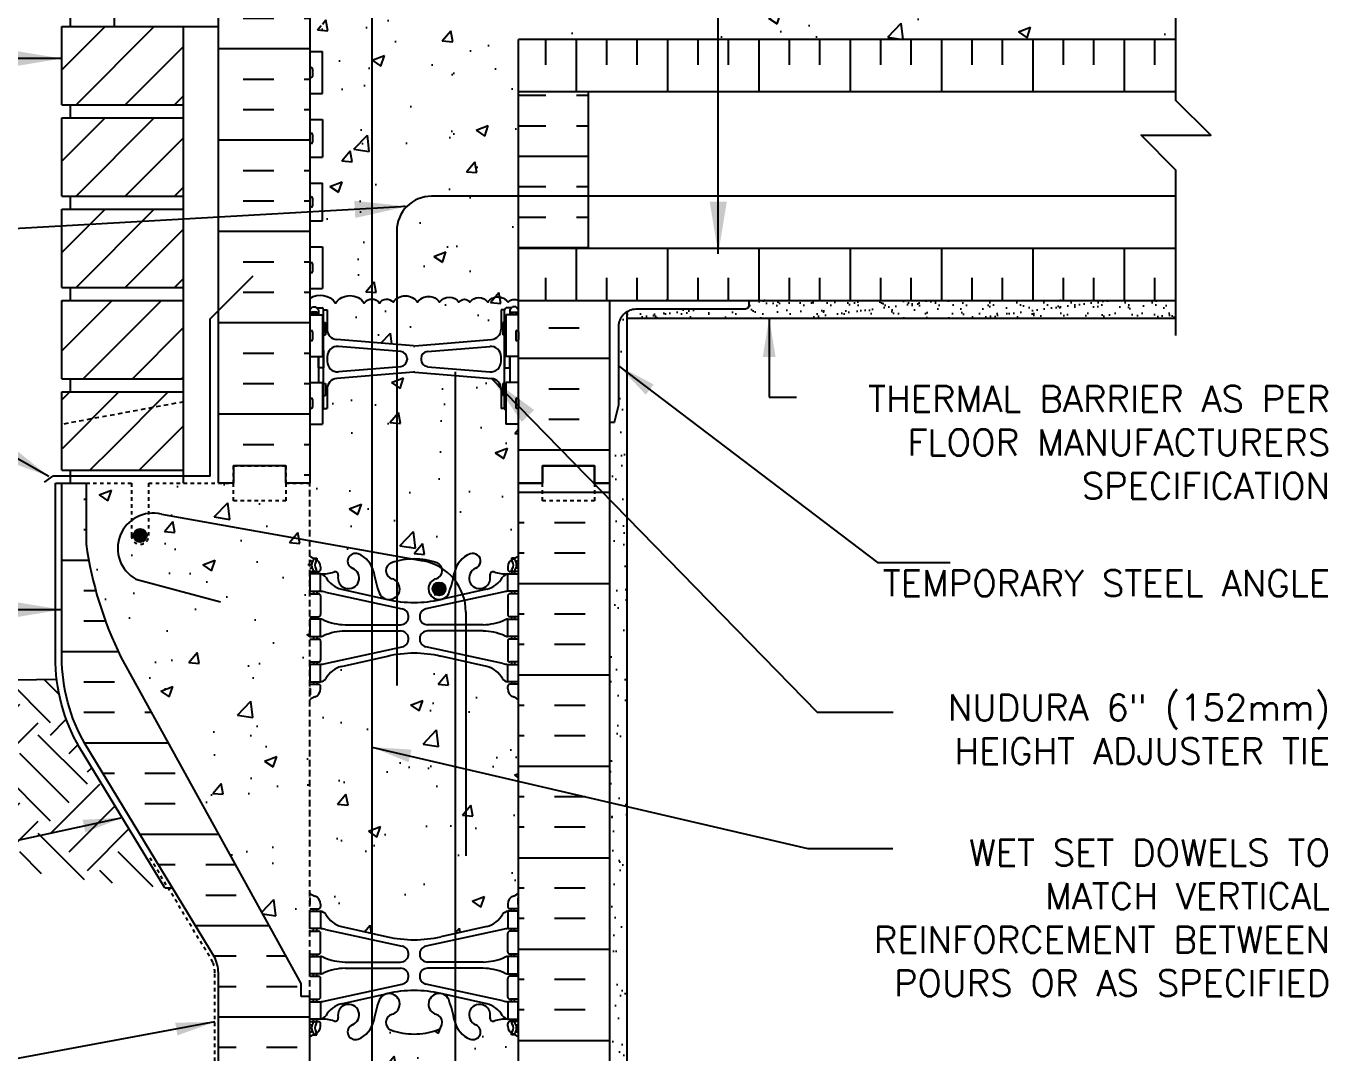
# Model space of a CAD drawing. Header units: inches. Extents: x 165.4 to 221.6, y 90.1 to 157.2.
# Drawn here: x 184.14 to 221.59, y 112.87 to 142.38 of the extents above; entities that cross this region are included whole.
import ezdxf

# ---------------------------------------------------------------- set-up
doc = ezdxf.new("R2010")
doc.units = ezdxf.units.IN
doc.header["$LTSCALE"] = 0.5
doc.header["$MEASUREMENT"] = 0
doc.linetypes.add('DASHED2', pattern=[0.375, 0.25, -0.125])
doc.linetypes.add('HIDDEN2', pattern=[0.1875, 0.125, -0.0625])
for name, color, linetype in [('HATCH', 12, 'Continuous'), ('Hidden2', 12, 'HIDDEN2'), ('line25', 2, 'Continuous'), ('LINE3', 3, 'Continuous'), ('LINE50', 5, 'Continuous'), ('LINE9', 9, 'Continuous'), ('TEXT', 4, 'Continuous'), ('Web_Edge', 9, 'Continuous')]:
    doc.layers.add(name, color=color, linetype=linetype)
doc.styles.add('DIM', font='romans.shx', dxfattribs={"width": 0.7})
doc.styles.add('ROMANS', font='romans.shx', dxfattribs={"height": 0.75})
doc.dimstyles.new('ext_12', dxfattribs={"dimscale": 12, "dimtxt": 0.09375, "dimasz": 0.09375, "dimexe": 0.09375, "dimexo": 0.0625, "dimgap": 0.0625, "dimtad": 1, "dimdec": 1, "dimzin": 2, "dimdsep": 46, "dimlunit": 4, "dimtxsty": 'DIM', "dimcen": 0.09, "dimdle": 0.09375, "dimclrt": 4, "dimadec": 0, "dimazin": 0, "dimtfac": 1, "dimtdec": 1, "dimtmove": 2, "dimatfit": 3, "dimfxl": 1, "dimfrac": 2, "dimtolj": 1, "dimtzin": 0, "dimarcsym": 0})
doc.dimstyles.new('ext_8', dxfattribs={"dimscale": 8, "dimtxt": 0.09375, "dimasz": 0.09375, "dimexe": 0.09375, "dimexo": 0.0625, "dimgap": 0.0625, "dimtad": 1, "dimdec": 1, "dimzin": 3, "dimdsep": 46, "dimlunit": 4, "dimtxsty": 'DIM', "dimcen": 0.09, "dimdle": 0.09375, "dimclrt": 4, "dimadec": 0, "dimazin": 0, "dimtfac": 1, "dimtdec": 1, "dimtmove": 2, "dimatfit": 3, "dimfxl": 1, "dimfrac": 2, "dimtolj": 1, "dimtzin": 0, "dimarcsym": 0})

msp = doc.modelspace()

# ---------------------------------------------------------------- hatches: boundary and pattern name
at = {"layer": 'HATCH'}
h = msp.add_hatch(dxfattribs=at)
h.set_pattern_fill('AR-CONC', color=256, scale=0.5)
h.set_pattern_definition([(50, (0, 0), (3.5863, -0.31376), [0.375, -4.125]), (355, (0, 0), (-0.693757, 3.76096), [0.3, -3.3]), (100.4514, (0.299, -0.026), (2.892544, 3.4472), [0.3187, -3.50571]), (46.1842, (0, 1), (5.33621, -0.8276), [0.5625, -6.1875]), (96.6356, (0.4447, 0.931), (4.67331, 4.87059), [0.47805, -5.25857]), (351.1842, (0, 1), (4.67331, 4.87059), [0.45, -4.95]), (21, (0.5, 0.75), (2.984535, -2.013094), [0.375, -4.125]), (326, (0.5, 0.75), (1.216577, 3.62575), [0.3, -3.3]), (71.4514, (0.7487, 0.5822), (4.20111, 1.612656), [0.3187, -3.50571]), (37.5, (0, 0), (0.060799, 1.664469), [0, -3.26, 0, -3.35, 0, -3.3125]), (7.5, (0, 0), (1.315348, 1.972059), [0, -1.91, 0, -3.185, 0, -1.2625]), (327.5, (-1.115, 0), (2.669112, -0.1127744), [0, -1.25, 0, -3.9, 0, -5.175]), (317.5, (-1.615, 0), (2.91593, 0.500525), [0, -1.625, 0, -2.59, 0, -3.675])])
h.paths.add_polyline_path([(198.297, 156.242), (194.297, 156.242), (193.297, 157.242), (193.297, 155.242), (192.297, 156.242), (192.297, 153.46, 0.082415), (192.44, 153.381, -0.317837), (192.607, 153.146), (192.607, 153.078, -0.414214), (192.545, 153.016), (192.497, 153.016), (192.497, 152.946), (192.602, 152.946, -0.188973), (192.758, 152.851, 0.196323), (193.207, 152.505), (194.529, 152.214, 0.057795), (195.297, 152.125, 0.057795), (196.065, 152.214), (197.387, 152.505, 0.196323), (197.836, 152.851, -0.188973), (197.992, 152.946), (198.097, 152.946), (198.097, 153.016), (198.05, 153.016, -0.414214), (197.987, 153.078), (197.987, 153.146, -0.317837), (198.154, 153.381, 0.082415), (198.297, 153.46)])
h.paths.add_polyline_path([(198.297, 149.331, 0.064398), (198.187, 149.397), (198.097, 149.397), (198.097, 149.439, -0.249069), (197.987, 149.646), (197.987, 149.713, -0.414214), (198.05, 149.776), (198.097, 149.776), (198.097, 149.846), (197.992, 149.846, 0.10046), (197.598, 149.788, -0.601435), (197.479, 149.893, 2.182095), (197.069, 149.68, -1), (196.905, 149.272, -0.24438), (196.457, 149.793, 0.053157), (196.291, 150.407, 0.223253), (196.091, 150.572), (196.071, 150.576, 0.955472), (195.933, 149.982, -0.735593), (195.946, 149.524, -0.082755), (195.297, 149.416, -0.082755), (194.649, 149.524, -0.735593), (194.661, 149.982, 0.955472), (194.523, 150.576), (194.503, 150.572, 0.223253), (194.303, 150.407, 0.053157), (194.137, 149.793, -0.24438), (193.689, 149.272, -1), (193.525, 149.68, 2.182095), (193.115, 149.893, -0.601435), (192.996, 149.788, 0.10046), (192.602, 149.846), (192.497, 149.846), (192.497, 149.776), (192.545, 149.776, -0.414214), (192.607, 149.713), (192.607, 149.646, -0.249069), (192.497, 149.439), (192.497, 149.397), (192.407, 149.397, 0.064398), (192.297, 149.331), (192.297, 147.242), (192.297, 147.004), (192.377, 147.084), (192.467, 147.084), (192.497, 147.054), (192.647, 147.054, -0.414214), (192.697, 147.004), (192.797, 147.004), (192.797, 146.444, 0.390098), (193.072, 146.145), (195.281, 145.961, 0.04154), (195.314, 145.961), (197.522, 146.145, 0.390098), (197.797, 146.444), (197.797, 147.004), (197.897, 147.004, -0.414214), (197.947, 147.054), (198.097, 147.054), (198.127, 147.084), (198.217, 147.084), (198.297, 147.004), (198.297, 147.242)])
h.paths.add_polyline_path([(197.522, 145.024), (195.314, 145.208, 0.04154), (195.281, 145.208), (193.072, 145.024, 0.390098), (192.797, 144.725), (192.797, 144.164), (192.697, 144.164, -0.111388), (192.692, 144.143, -0.199798), (193.039, 143.923, -0.520567), (193.865, 143.923, -0.520567), (194.302, 143.923, -0.520567), (194.691, 143.947, -0.520567), (195.396, 143.947, -0.520567), (196.028, 143.947, -0.520567), (196.587, 143.947, -0.520567), (196.903, 143.947, -0.520567), (197.413, 143.947, -0.520567), (197.996, 143.947, -0.358767), (198.297, 143.992), (198.297, 144.164), (198.217, 144.084), (198.127, 144.084), (198.097, 144.114), (197.947, 144.114, -0.414214), (197.897, 144.164), (197.797, 144.164), (197.797, 144.725, 0.390098)])
h.paths.add_polyline_path([(217.193, 143.992), (198.297, 143.992, 0.358767), (197.996, 143.947, 0.520567), (197.413, 143.947, 0.520567), (196.903, 143.947, 0.520567), (196.587, 143.947, 0.520567), (196.028, 143.947, 0.520567), (195.396, 143.947, 0.520567), (194.691, 143.947, 0.520567), (194.302, 143.923, 0.520567), (193.865, 143.923, 0.520567), (193.039, 143.923, 0.199798), (192.692, 144.143, -0.289469), (192.647, 144.114), (192.497, 144.114), (192.467, 144.084), (192.377, 144.084), (192.297, 144.164), (192.297, 143.597), (192.662, 143.597), (192.662, 142.397), (192.297, 142.397), (192.297, 141.647), (192.662, 141.647), (192.662, 140.447), (192.297, 140.447), (192.297, 139.697), (192.662, 139.697), (192.662, 138.617), (192.297, 138.617), (192.297, 137.867), (192.662, 137.867), (192.662, 136.787), (192.297, 136.787), (192.297, 136.037), (192.662, 136.037), (192.662, 134.837), (192.297, 134.837), (192.297, 134.556, -0.412831), (193.039, 134.423, -0.520567), (193.865, 134.423, -0.520567), (194.302, 134.423, -0.520567), (194.691, 134.447, -0.520567), (195.396, 134.447, -0.520567), (196.028, 134.447, -0.520567), (196.587, 134.447, -0.520567), (196.903, 134.447, -0.520567), (197.413, 134.447, -0.520567), (197.996, 134.447, -0.358767), (198.297, 134.492), (198.297, 135.992), (198.297, 140.492), (198.297, 141.992), (217.193, 141.992)])
h.paths.add_polyline_path([(197.797, 133.67), (197.797, 134.231), (197.897, 134.231, -0.414214), (197.947, 134.281), (198.097, 134.281), (198.127, 134.311), (198.217, 134.311), (198.297, 134.231), (198.297, 134.492, 0.358767), (197.996, 134.447, 0.520567), (197.413, 134.447, 0.520567), (196.903, 134.447, 0.520567), (196.587, 134.447, 0.520567), (196.028, 134.447, 0.520567), (195.396, 134.447, 0.520567), (194.691, 134.447, 0.520567), (194.302, 134.423, 0.520567), (193.865, 134.423, 0.520567), (193.039, 134.423, 0.412831), (192.297, 134.556), (192.297, 134.231), (192.377, 134.311), (192.467, 134.311), (192.497, 134.281), (192.647, 134.281, -0.414214), (192.697, 134.231), (192.797, 134.231), (192.797, 133.67, 0.390098), (193.072, 133.371), (195.281, 133.188, 0.04154), (195.314, 133.188), (197.522, 133.371, 0.390098)])
h.paths.add_polyline_path([(198.297, 129.242), (198.297, 130.937), (197.932, 130.937), (197.932, 131.344, -0.327813), (197.897, 131.391), (197.797, 131.391), (197.797, 131.952, 0.390098), (197.522, 132.251), (195.314, 132.435, 0.04154), (195.281, 132.435), (193.072, 132.251, 0.390098), (192.797, 131.952), (192.797, 131.391), (192.697, 131.391, -0.327813), (192.662, 131.344), (192.662, 130.937), (192.297, 130.937), (192.297, 129.242), (192.297, 127.153, 0.064398), (192.407, 127.087), (192.497, 127.087), (192.497, 127.045, -0.249069), (192.607, 126.838), (192.607, 126.77, -0.414214), (192.545, 126.708), (192.497, 126.708), (192.497, 126.638), (192.602, 126.638, 0.10046), (192.996, 126.695, -0.601435), (193.115, 126.59, 2.182095), (193.525, 126.803, -1), (193.689, 127.212, -0.24438), (194.137, 126.691, 0.053157), (194.303, 126.077, 0.223253), (194.503, 125.912), (194.523, 125.908, 0.955472), (194.661, 126.501, -0.735593), (194.649, 126.959, -0.082755), (195.297, 127.067, -0.082755), (195.946, 126.959, -0.735593), (195.933, 126.501, 0.955472), (196.071, 125.908), (196.091, 125.912, 0.223253), (196.291, 126.077, 0.053157), (196.457, 126.691, -0.24438), (196.905, 127.212, -1), (197.069, 126.803, 2.182095), (197.479, 126.59, -0.601435), (197.598, 126.695, 0.10046), (197.992, 126.638), (198.097, 126.638), (198.097, 126.708), (198.05, 126.708, -0.414214), (197.987, 126.77), (197.987, 126.838, -0.249069), (198.097, 127.045), (198.097, 127.087), (198.187, 127.087, 0.064398), (198.297, 127.153)])
h.paths.add_polyline_path([(198.297, 123.023, 0.082415), (198.154, 123.102, -0.317837), (197.987, 123.338), (197.987, 123.405, -0.414214), (198.05, 123.468), (198.097, 123.468), (198.097, 123.538), (197.992, 123.538, -0.188973), (197.836, 123.633, 0.196323), (197.387, 123.979), (196.065, 124.27, 0.057795), (195.297, 124.359, 0.057795), (194.529, 124.27), (193.207, 123.979, 0.196323), (192.758, 123.633, -0.188973), (192.602, 123.538), (192.497, 123.538), (192.497, 123.468), (192.545, 123.468, -0.414214), (192.607, 123.405), (192.607, 123.338, -0.317837), (192.44, 123.102, 0.082415), (192.297, 123.023), (192.297, 117.46, 0.082415), (192.44, 117.381, -0.317837), (192.607, 117.146), (192.607, 117.078, -0.414214), (192.545, 117.016), (192.497, 117.016), (192.497, 116.946), (192.602, 116.946, -0.188973), (192.758, 116.851, 0.196323), (193.207, 116.505), (194.529, 116.214, 0.057795), (195.297, 116.125, 0.057795), (196.065, 116.214), (197.387, 116.505, 0.196323), (197.836, 116.851, -0.188973), (197.992, 116.946), (198.097, 116.946), (198.097, 117.016), (198.05, 117.016, -0.414214), (197.987, 117.078), (197.987, 117.146, -0.317837), (198.154, 117.381, 0.082415), (198.297, 117.46)])
h.paths.add_polyline_path([(195.297, 112.24), (196.296, 111.241), (198.297, 111.241), (198.297, 113.331, 0.064398), (198.187, 113.397), (198.097, 113.397), (198.097, 113.439, -0.249069), (197.987, 113.646), (197.987, 113.713, -0.414214), (198.05, 113.776), (198.097, 113.776), (198.097, 113.846), (197.992, 113.846, 0.10046), (197.598, 113.788, -0.601435), (197.479, 113.893, 2.182095), (197.069, 113.68, -1), (196.905, 113.272, -0.24438), (196.457, 113.793, 0.053157), (196.291, 114.407, 1.553132), (195.933, 113.982, -0.735593), (195.946, 113.524, -0.082755), (195.297, 113.416, -0.082755), (194.649, 113.524, -0.735593), (194.661, 113.982, 1.553132), (194.303, 114.407, 0.053157), (194.137, 113.793, -0.24438), (193.689, 113.272, -1), (193.525, 113.68, 2.182095), (193.115, 113.893, -0.601435), (192.996, 113.788, 0.10046), (192.602, 113.846), (192.497, 113.846), (192.497, 113.776), (192.545, 113.776, -0.414214), (192.607, 113.713), (192.607, 113.646, -0.249069), (192.497, 113.439), (192.497, 113.397), (192.407, 113.397, 0.064398), (192.297, 113.331), (192.297, 111.241), (194.297, 111.24), (195.297, 110.24), (195.297, 111.24)])
h = msp.add_hatch(dxfattribs=at)
h.set_pattern_fill('INSUL', color=256, scale=7, style=0)
h.set_pattern_definition([(0, (-2733.8644, -267.7677), (0, 2.625), []), (0, (-2733.8644, -266.8927), (0, 2.625), [0.875, -0.875]), (0, (-2733.8644, -266.0177), (0, 2.625), [0.875, -0.875])])
h.paths.add_polyline_path([(189.672, 129.242), (190.11, 129.242), (190.11, 129.742), (191.61, 129.742), (191.61, 129.242), (192.297, 129.242), (192.297, 147.242), (191.61, 147.242), (191.61, 147.742), (190.11, 147.742), (190.11, 147.242), (189.672, 147.242)])
h = msp.add_hatch(dxfattribs=at)
h.set_pattern_fill('INSUL', color=256, scale=7, style=0)
h.set_pattern_definition([(0, (3.1644, 1.582), (0, 2.625), []), (0, (3.1644, 2.457), (0, 2.625), [0.875, -0.875]), (0, (3.1644, 3.332), (0, 2.625), [0.875, -0.875])])
h.paths.add_polyline_path([(200.922, 147.242), (200.485, 147.242), (200.485, 147.742), (198.985, 147.742), (198.985, 147.242), (198.297, 147.242), (198.297, 143.992), (200.922, 143.992)])
h.paths.add_polyline_path([(200.922, 134.492), (198.297, 134.492), (198.297, 129.242), (198.985, 129.242), (198.985, 129.742), (200.485, 129.742), (200.485, 129.242), (200.922, 129.242)])
h = msp.add_hatch(dxfattribs=at)
h.set_pattern_fill('INSUL', color=256, scale=7, angle=90, style=0)
h.set_pattern_definition([(90, (0.4602, 4.7657), (-2.625, 2e-16), []), (90, (-0.4148, 4.7657), (-2.625, 2e-16), [0.875, -0.875]), (90, (-1.2898, 4.7657), (-2.625, 2e-16), [0.875, -0.875])])
h.paths.add_polyline_path([(217.193, 141.992), (198.297, 141.992), (198.297, 140.492), (217.193, 140.492)])
h.paths.add_polyline_path([(217.193, 134.492), (217.193, 135.992), (198.297, 135.992), (198.297, 134.492)])
h = msp.add_hatch(dxfattribs=at)
h.set_pattern_fill('INSUL', color=256, scale=7)
h.set_pattern_definition([(0, (0.4602, 4.7657), (0, 2.625), []), (0, (0.4602, 5.6407), (0, 2.625), [0.875, -0.875]), (0, (0.4602, 6.5157), (0, 2.625), [0.875, -0.875])])
h.paths.add_polyline_path([(200.297, 137.492), (198.297, 137.492), (198.297, 135.992), (200.297, 135.992)])
h.paths.add_polyline_path([(200.297, 140.492), (198.297, 140.492), (198.297, 137.492), (200.297, 137.492)])
h = msp.add_hatch(dxfattribs=at)
h.set_pattern_fill('AR-SAND', color=256, scale=0.25, style=0)
h.paths.add_polyline_path([(217.193, 134.492), (204.922, 134.492), (204.922, 134.367, -0.414214), (204.797, 134.242), (201.672, 134.242, 0.131652), (201.422, 134.175), (201.422, 133.992), (217.193, 133.992)])
h = msp.add_hatch(dxfattribs=at)
h.set_pattern_fill('AR-SAND', color=256, scale=0.5, style=0)
h.paths.add_polyline_path([(201.422, 134.175, 0.267949), (201.172, 133.742), (201.172, 131.492), (201.047, 130.992), (200.922, 130.992), (200.922, 129.242), (200.922, 111.246), (201.422, 111.246)])
h = msp.add_hatch(dxfattribs=at)
h.set_pattern_fill('INSUL', color=256, scale=7, style=0)
h.set_pattern_definition([(180, (3124.4587, -285.7677), (0, 2.625), []), (180, (3124.4587, -284.8927), (0, 2.625), [0.875, -0.875]), (180, (3124.4587, -284.0177), (0, 2.625), [0.875, -0.875])])
h.paths.add_polyline_path([(200.922, 111.242), (200.485, 111.242), (200.485, 111.742), (198.985, 111.742), (198.985, 111.242), (198.297, 111.242), (198.297, 129.242), (198.985, 129.242), (198.985, 129.742), (200.485, 129.742), (200.485, 129.242), (200.922, 129.242)])
h = msp.add_hatch(dxfattribs=at)
h.set_pattern_fill('INSUL', color=256, scale=7, style=0)
h.set_pattern_definition([(0, (-2810.1936, -311.3405), (0, 2.625), []), (0, (-2810.1936, -310.4655), (0, 2.625), [0.875, -0.875]), (0, (-2810.1936, -309.5905), (0, 2.625), [0.875, -0.875])])
h.paths.add_polyline_path([(186.872, 124.242, -0.079579), (185.872, 127.492), (185.872, 129.242), (185.172, 129.242), (185.172, 124.242, 0.131652), (185.842, 121.742), (189.58, 115.592, -0.10438), (189.672, 115.117), (189.672, 111.242), (190.11, 111.242), (190.11, 111.742), (191.61, 111.742), (191.61, 111.242), (192.297, 111.242), (192.297, 114.492), (192.047, 114.492), (192.047, 114.867)])
h = msp.add_hatch(dxfattribs=at)
h.set_pattern_fill('AR-CONC', color=256, scale=0.5)
h.paths.add_polyline_path([(192.297, 123.179, -0.268005), (192.307, 123.162), (192.307, 123.348), (192.307, 123.348, 0.267096), (192.297, 123.365), (192.297, 129.242), (191.61, 129.242), (191.61, 128.742), (190.11, 128.742), (190.11, 129.242), (189.672, 129.242), (187.672, 129.242), (187.672, 127.742, -1), (187.172, 127.742), (187.172, 129.242), (185.872, 129.242), (185.872, 127.492, 0.079579), (186.872, 124.242), (192.047, 114.867), (192.047, 114.492), (192.297, 114.492), (192.297, 117.153, -0.268005), (192.307, 117.136), (192.307, 117.322), (192.307, 117.322, 0.267556), (192.297, 117.339)])
h = msp.add_hatch(dxfattribs=at)
h.set_pattern_fill('EARTH', color=256, scale=8, angle=45, style=0)
h.set_pattern_definition([(45, (81.2547, 44.5768), (2e-16, 2.828427), [2, -2]), (45, (80.7244, 45.1072), (2e-16, 2.828427), [2, -2]), (45, (80.194, 45.6375), (2e-16, 2.828427), [2, -2]), (135, (80.194, 45.991), (-2.828427, 4e-16), [2, -2]), (135, (80.7244, 46.5214), (-2.828427, 4e-16), [2, -2]), (135, (81.2547, 47.0517), (-2.828427, 4e-16), [2, -2])])
h.paths.add_polyline_path([(185.681, 121.646, -0.100997), (185.023, 123.614), (181.446, 123.554), (176.983, 121.117), (177.114, 121.072), (177.326, 120.994), (177.54, 120.906), (177.755, 120.809), (177.972, 120.703), (178.189, 120.59), (178.406, 120.47), (178.622, 120.346), (178.838, 120.218), (179.051, 120.089), (179.262, 119.96), (179.472, 119.831), (179.684, 119.703), (179.906, 119.573), (180.143, 119.441), (180.401, 119.306), (180.686, 119.166), (181.005, 119.021), (181.363, 118.869), (181.769, 118.71), (182.248, 118.546), (182.825, 118.38), (183.528, 118.215), (184.384, 118.052), (185.418, 117.896), (186.659, 117.749), (188.132, 117.614)])
h.paths.add_polyline_path([(174.175, 123.078), (173.074, 123.078), (173.09, 123.063), (173.273, 122.899), (173.459, 122.741), (173.648, 122.591), (173.839, 122.448), (174.032, 122.313), (174.228, 122.188), (174.426, 122.071), (174.627, 121.964), (174.83, 121.864), (175.034, 121.772), (175.24, 121.687), (175.446, 121.608), (175.653, 121.534), (175.861, 121.465), (176.069, 121.4), (176.276, 121.337), (176.485, 121.275), (176.694, 121.211), (176.903, 121.144), (176.983, 121.117), (181.446, 123.554), (174.175, 123.433)])
at = {"layer": 'LINE3'}
for points in [[(187.235, 127.742, 1), (187.61, 127.742, 1)], [(195.828, 126.208, 1), (196.203, 126.208, 1)]]:
    msp.add_hatch(color=256, dxfattribs=at).paths.add_polyline_path(points)

# ---------------------------------------------------------------- linework, layer by layer
at = {"layer": 'HATCH'}
for p, q in [((185.172, 141.123), (186.416, 142.367)), ((185.58, 140.117), (187.83, 142.367)), ((186.994, 140.117), (188.672, 141.795)), ((217.193, 140.492), (198.297, 140.492)), ((188.409, 140.117), (188.672, 140.38)), ((185.172, 138.498), (186.416, 139.742)), ((185.58, 137.492), (187.83, 139.742)), ((186.994, 137.492), (188.672, 139.17)), ((188.409, 137.492), (188.672, 137.755)), ((185.172, 135.873), (186.416, 137.117)), ((185.58, 134.867), (187.83, 137.117)), ((186.994, 134.867), (188.672, 136.545)), ((217.193, 135.992), (198.297, 135.992)), ((188.409, 134.867), (188.672, 135.13)), ((185.172, 134.459), (185.205, 134.492)), ((185.172, 133.045), (186.619, 134.492)), ((185.784, 132.242), (188.034, 134.492)), ((202.542, 134.492), (202.569, 134.518)), ((205.371, 134.492), (205.397, 134.518)), ((211.028, 134.492), (211.054, 134.518)), ((213.856, 134.492), (213.882, 134.518)), ((187.198, 132.242), (188.672, 133.716)), ((188.612, 132.242), (188.672, 132.302)), ((185.172, 131.64), (185.399, 131.867)), ((185.202, 130.255), (186.813, 131.867)), ((186.616, 130.255), (188.227, 131.867)), ((188.03, 130.255), (188.672, 130.898)), ((185.977, 129.617), (186.616, 130.255)), ((187.391, 129.617), (188.03, 130.255))]:
    msp.add_line(p, q, dxfattribs=at)
msp.add_lwpolyline([(192.297, 134.556, -0.412831), (193.039, 134.423, -0.520567), (193.865, 134.423, -0.520567), (194.302, 134.423, -0.520567), (194.691, 134.447, -0.520567), (195.396, 134.447, -0.520567), (196.028, 134.447, -0.520567), (196.587, 134.447, -0.520567), (196.903, 134.447, -0.520567), (197.413, 134.447, -0.520567), (197.996, 134.447, -0.358767), (198.297, 134.492)], format="xyb", dxfattribs=at)
at = {"layer": 'Hidden2'}
for p, q in [((185.872, 129.242), (187.172, 129.242)), ((187.172, 129.242), (187.172, 127.742)), ((187.672, 127.742), (187.672, 129.242)), ((187.672, 129.242), (189.672, 129.242))]:
    msp.add_line(p, q, dxfattribs=at)
at = {"layer": 'Hidden2', "ltscale": 3}
msp.add_line((192.297, 114.492), (192.297, 129.242), dxfattribs=at)
at = {"layer": 'Hidden2'}
msp.add_lwpolyline([(189.672, 129.242), (190.11, 129.242), (190.11, 129.742), (191.61, 129.742), (191.61, 129.242), (192.297, 129.242)], dxfattribs=at)
msp.add_arc((187.422, 127.742), 0.25, 180, 0, dxfattribs=at)
at = {"layer": 'line25'}
for p, q in [((192.297, 147.242), (192.297, 129.242)), ((185.422, 142.367), (185.422, 142.742)), ((185.172, 142.367), (188.672, 142.367)), ((185.172, 140.117), (185.172, 142.367)), ((188.672, 129.242), (188.672, 142.367)), ((217.193, 141.992), (198.297, 141.992)), ((198.297, 140.492), (198.297, 141.992)), ((192.297, 141.647), (192.662, 141.647)), ((192.662, 140.447), (192.662, 141.647)), ((192.297, 140.447), (192.662, 140.447)), ((185.172, 140.117), (188.672, 140.117)), ((185.422, 139.742), (185.422, 140.117)), ((185.172, 139.742), (188.672, 139.742)), ((185.172, 137.492), (185.172, 139.742)), ((192.297, 139.697), (192.662, 139.697)), ((192.662, 139.697), (192.662, 138.617)), ((192.297, 138.617), (192.662, 138.617)), ((192.297, 137.867), (192.662, 137.867)), ((192.662, 136.787), (192.662, 137.867)), ((185.172, 137.492), (188.672, 137.492)), ((185.422, 137.117), (185.422, 137.492)), ((185.172, 137.117), (188.672, 137.117)), ((185.172, 134.867), (185.172, 137.117)), ((192.297, 136.787), (192.662, 136.787)), ((192.297, 136.037), (192.662, 136.037)), ((192.662, 136.037), (192.662, 134.837)), ((198.297, 134.492), (198.297, 135.992)), ((185.172, 134.867), (188.672, 134.867)), ((185.422, 134.492), (185.422, 134.867)), ((192.297, 134.837), (192.662, 134.837)), ((185.172, 132.242), (185.172, 134.492)), ((185.172, 134.492), (188.672, 134.492)), ((198.297, 129.242), (198.297, 134.492)), ((198.297, 134.492), (217.193, 134.492)), ((192.297, 134.087), (192.662, 134.087)), ((192.662, 134.087), (192.662, 132.887)), ((197.932, 134.087), (197.932, 132.887)), ((198.297, 134.087), (197.932, 134.087)), ((192.297, 132.887), (192.662, 132.887)), ((198.297, 132.887), (197.932, 132.887)), ((185.172, 132.242), (188.672, 132.242)), ((185.422, 131.867), (185.422, 132.242)), ((185.422, 131.867), (185.422, 132.242)), ((185.172, 131.867), (188.672, 131.867)), ((185.172, 129.617), (185.172, 131.867)), ((192.297, 132.137), (192.662, 132.137)), ((192.662, 132.137), (192.662, 130.937)), ((198.297, 132.137), (197.932, 132.137)), ((197.932, 132.137), (197.932, 130.937)), ((192.297, 130.937), (192.662, 130.937)), ((198.297, 130.937), (197.932, 130.937)), ((185.172, 129.617), (188.672, 129.617)), ((185.422, 129.242), (185.422, 129.617)), ((185.872, 129.242), (185.872, 127.492)), ((198.297, 111.242), (198.297, 129.242)), ((192.047, 114.867), (186.872, 124.242)), ((192.047, 114.492), (192.047, 114.867)), ((192.297, 114.492), (192.047, 114.492)), ((192.297, 111.242), (192.297, 114.492))]:
    msp.add_line(p, q, dxfattribs=at)
msp.add_arc((196.517, 128.988), 10.75, 188.0028, 206.2026, dxfattribs=at)
at = {"layer": 'LINE3'}
for p, q in [((194.084, 156.455), (194.084, 111.727)), ((196.476, 132.449), (196.476, 111.241)), ((188.033, 128.356), (195.556, 127.013)), ((187.296, 126.491), (189.729, 125.839)), ((196.784, 125.538), (196.784, 118.538))]:
    msp.add_line(p, q, dxfattribs=at)
msp.add_lwpolyline([(217.193, 137.492), (195.797, 137.492, 0.414214), (194.797, 136.492), (194.797, 123.432)], format="xyb", dxfattribs=at)
for centre in [(187.422, 127.742), (196.016, 126.208)]:
    msp.add_circle(centre, 0.188, dxfattribs=at)
for centre, radius, start, end in [((187.791, 127.373), 1.012, 76.184, 240.6907), ((195.284, 125.538), 1.5, 360, 79.5785)]:
    msp.add_arc(centre, radius, start, end, dxfattribs=at)
at = {"layer": 'LINE50'}
for p, q in [((189.672, 129.242), (189.672, 147.242)), ((200.922, 129.242), (200.922, 134.492)), ((200.922, 111.242), (200.922, 129.242)), ((174.175, 123.433), (185.023, 123.614))]:
    msp.add_line(p, q, dxfattribs=at)
for points in [[(192.297, 129.242), (191.61, 129.242), (191.61, 129.742), (190.11, 129.742), (190.11, 129.242), (189.672, 129.242)], [(198.297, 129.242), (198.985, 129.242), (198.985, 129.742), (200.485, 129.742), (200.485, 129.242), (200.922, 129.242)], [(200.922, 129.242), (200.485, 129.242), (200.485, 129.742), (198.985, 129.742), (198.985, 129.242), (198.297, 129.242)]]:
    msp.add_lwpolyline(points, dxfattribs=at)
msp.add_lwpolyline([(189.672, 111.242), (189.672, 115.117, 0.10438), (189.58, 115.592), (185.842, 121.742, -0.131652), (185.172, 124.242), (185.172, 129.242), (185.872, 129.242)], format="xyb", dxfattribs=at)
at = {"layer": 'LINE9'}
for p, q in [((186.672, 142.617), (186.672, 142.367)), ((186.672, 142.367), (189.672, 142.367)), ((192.337, 141.197), (192.337, 141.197)), ((192.297, 141.157), (192.297, 140.937)), ((192.297, 141.102), (192.297, 141.102)), ((192.297, 140.992), (192.297, 140.992)), ((192.337, 140.897), (192.337, 140.897)), ((192.377, 141.157), (192.377, 140.937)), ((198.297, 135.992), (198.297, 140.492)), ((200.297, 140.492), (200.297, 135.992)), ((192.297, 139.267), (192.297, 139.047)), ((192.297, 139.212), (192.297, 139.212)), ((192.297, 139.102), (192.297, 139.102)), ((192.337, 139.307), (192.337, 139.307)), ((192.337, 139.007), (192.337, 139.007)), ((192.377, 139.267), (192.377, 139.047)), ((192.337, 137.477), (192.337, 137.477)), ((192.297, 137.437), (192.297, 137.217)), ((192.297, 137.382), (192.297, 137.382)), ((192.297, 137.272), (192.297, 137.272)), ((192.337, 137.177), (192.337, 137.177)), ((192.377, 137.437), (192.377, 137.217)), ((192.337, 135.587), (192.337, 135.587)), ((189.438, 133.969), (190.672, 135.203)), ((192.297, 135.547), (192.297, 135.327)), ((192.297, 135.492), (192.297, 135.492)), ((192.297, 135.382), (192.297, 135.382)), ((192.337, 135.287), (192.337, 135.287)), ((192.377, 135.547), (192.377, 135.327)), ((192.297, 134.231), (192.377, 134.311)), ((192.377, 134.311), (192.467, 134.311)), ((192.547, 134.231), (192.467, 134.311)), ((192.497, 134.281), (192.647, 134.281)), ((192.547, 134.281), (192.647, 134.281)), ((192.547, 134.231), (192.547, 134.087)), ((192.697, 134.231), (192.797, 134.231)), ((192.697, 131.391), (192.697, 134.231)), ((192.697, 134.211), (192.697, 134.211)), ((192.797, 134.231), (192.797, 133.67)), ((197.797, 134.231), (197.797, 133.67)), ((197.897, 134.231), (197.797, 134.231)), ((197.897, 131.391), (197.897, 134.231)), ((197.897, 134.211), (197.897, 134.211)), ((198.047, 134.281), (197.947, 134.281)), ((198.097, 134.281), (197.947, 134.281)), ((198.047, 134.231), (198.127, 134.311)), ((198.047, 134.231), (198.047, 134.087)), ((198.217, 134.311), (198.127, 134.311)), ((198.297, 134.231), (198.217, 134.311)), ((201.422, 111.246), (201.422, 134.175)), ((189.438, 129.446), (189.438, 133.969)), ((192.697, 133.861), (192.747, 133.861)), ((192.747, 133.861), (192.747, 133.511)), ((197.897, 133.861), (197.847, 133.861)), ((197.847, 133.861), (197.847, 133.511)), ((201.422, 133.992), (217.193, 133.992)), ((192.297, 133.597), (192.297, 133.377)), ((192.297, 133.542), (192.297, 133.542)), ((192.297, 133.432), (192.297, 133.432)), ((192.337, 133.637), (192.337, 133.637)), ((192.337, 133.337), (192.337, 133.337)), ((192.377, 133.597), (192.377, 133.377)), ((192.697, 133.511), (192.747, 133.511)), ((195.281, 133.188), (193.072, 133.371)), ((195.314, 133.188), (197.522, 133.371)), ((197.897, 133.511), (197.847, 133.511)), ((198.217, 133.597), (198.217, 133.377)), ((198.217, 133.542), (198.217, 133.542)), ((198.217, 133.432), (198.217, 133.432)), ((198.257, 133.637), (198.257, 133.637)), ((198.257, 133.337), (198.257, 133.337)), ((198.297, 133.597), (198.297, 133.377)), ((194.914, 133.028), (193.122, 133.177)), ((195.681, 133.028), (197.472, 133.177)), ((192.547, 132.887), (192.547, 132.137)), ((192.797, 132.878), (192.797, 132.744)), ((194.914, 132.594), (193.122, 132.445)), ((195.097, 132.829), (195.097, 132.794)), ((195.497, 132.829), (195.497, 132.794)), ((195.681, 132.594), (197.472, 132.445)), ((197.797, 132.744), (197.797, 132.878)), ((198.047, 132.887), (198.047, 132.137)), ((195.281, 132.435), (193.072, 132.251)), ((195.314, 132.435), (197.522, 132.251)), ((192.697, 132.111), (192.747, 132.111)), ((192.747, 132.111), (192.747, 131.761)), ((192.797, 131.952), (192.797, 131.391)), ((197.797, 131.952), (197.797, 131.391)), ((197.847, 132.111), (197.847, 131.761)), ((197.897, 132.111), (197.847, 132.111)), ((192.297, 131.647), (192.297, 131.427)), ((192.297, 131.592), (192.297, 131.592)), ((192.297, 131.482), (192.297, 131.482)), ((192.337, 131.687), (192.337, 131.687)), ((192.377, 131.647), (192.377, 131.427)), ((192.697, 131.761), (192.747, 131.761)), ((197.897, 131.761), (197.847, 131.761)), ((198.217, 131.647), (198.217, 131.427)), ((198.217, 131.592), (198.217, 131.592)), ((198.217, 131.482), (198.217, 131.482)), ((198.257, 131.687), (198.257, 131.687)), ((198.297, 131.647), (198.297, 131.427)), ((192.337, 131.387), (192.337, 131.387)), ((192.697, 131.391), (192.797, 131.391)), ((197.897, 131.391), (197.797, 131.391)), ((198.257, 131.387), (198.257, 131.387)), ((184.672, 129.279), (184.915, 129.446)), ((189.438, 129.446), (184.915, 129.446)), ((184.985, 129.242), (185.172, 129.242)), ((188.132, 117.614), (188.351, 117.614))]:
    msp.add_line(p, q, dxfattribs=at)
at = {"layer": 'LINE9', "linetype": 'DASHED2'}
msp.add_line((188.672, 131.582), (185.172, 130.935), dxfattribs=at)
at = {"layer": 'LINE9'}
for points in [[(217.193, 133.492), (217.193, 138.242), (216.193, 139.242), (218.193, 139.242), (217.193, 140.242), (217.193, 144.992)], [(192.497, 134.087), (192.497, 134.161), (192.347, 134.161), (192.347, 134.087)], [(192.457, 134.087), (192.457, 134.161), (192.387, 134.161), (192.387, 134.087)], [(198.097, 134.087), (198.097, 134.161), (198.247, 134.161), (198.247, 134.087)], [(198.137, 134.087), (198.137, 134.161), (198.207, 134.161), (198.207, 134.087)], [(192.662, 133.811), (192.697, 133.811), (192.697, 133.561), (192.662, 133.561)], [(197.932, 133.811), (197.897, 133.811), (197.897, 133.561), (197.932, 133.561)], [(192.662, 133.061), (192.697, 133.061), (192.697, 132.561), (192.547, 132.561), (192.547, 132.887)], [(197.932, 133.061), (197.897, 133.061), (197.897, 132.561), (198.047, 132.561), (198.047, 132.887)], [(192.662, 131.811), (192.697, 131.811), (192.697, 132.061), (192.662, 132.061)], [(197.932, 131.811), (197.897, 131.811), (197.897, 132.061), (197.932, 132.061)]]:
    msp.add_lwpolyline(points, dxfattribs=at)
msp.add_lwpolyline([(200.922, 130.992), (200.922, 134.492), (204.922, 134.492), (204.922, 134.367, -0.414214), (204.797, 134.242), (201.672, 134.242, 0.414214), (201.172, 133.742), (201.172, 131.492), (201.047, 130.992)], format="xyb", close=True, dxfattribs=at)
msp.add_lwpolyline([(188.132, 117.614), (185.681, 121.646, -0.131757), (184.985, 124.242), (184.985, 129.242)], format="xyb", dxfattribs=at)
at = {"layer": 'LINE9', "linetype": 'DASHED2', "ltscale": 0.15}
for points in [[(191.61, 129.242), (191.61, 129.242), (191.61, 128.742), (190.11, 128.742), (190.11, 129.242), (190.11, 129.242)], [(200.485, 129.242), (200.485, 129.242), (200.485, 128.742), (198.985, 128.742), (198.985, 129.242), (198.985, 129.242)]]:
    msp.add_lwpolyline(points, dxfattribs=at)
at = {"layer": 'LINE9', "linetype": 'HIDDEN2'}
msp.add_lwpolyline([(189.568, 111.242), (189.568, 115.178, 0.097369), (189.515, 115.481), (187.71, 118.474)], format="xyb", dxfattribs=at)
at = {"layer": 'LINE9'}
for centre, radius, start, end in [((192.337, 141.157), 0.04, 90, 180), ((192.337, 141.157), 0.04, 0, 90), ((192.337, 140.937), 0.04, 180, 270), ((192.337, 140.937), 0.04, 270, 0), ((192.337, 139.267), 0.04, 90, 180), ((192.337, 139.047), 0.04, 180, 270), ((192.337, 139.267), 0.04, 0, 90), ((192.337, 139.047), 0.04, 270, 0), ((192.337, 137.437), 0.04, 90, 180), ((192.337, 137.437), 0.04, 0, 90), ((192.337, 137.217), 0.04, 180, 270), ((192.337, 137.217), 0.04, 270, 0), ((192.337, 135.547), 0.04, 90, 180), ((192.337, 135.547), 0.04, 0, 90), ((192.337, 135.327), 0.04, 180, 270), ((192.337, 135.327), 0.04, 270, 0), ((192.647, 134.231), 0.05, 0, 90), ((197.947, 134.231), 0.05, 90, 180), ((192.337, 133.597), 0.04, 90, 180), ((192.337, 133.377), 0.04, 180, 270), ((192.337, 133.597), 0.04, 0, 90), ((192.337, 133.377), 0.04, 270, 0), ((193.097, 133.67), 0.3, 180, 265.2426), ((197.497, 133.67), 0.3, 274.7574, 0), ((198.257, 133.597), 0.04, 90, 180), ((198.257, 133.377), 0.04, 180, 270), ((198.257, 133.597), 0.04, 0, 90), ((198.257, 133.377), 0.04, 270, 0), ((193.097, 132.878), 0.3, 85.2426, 180), ((194.897, 132.829), 0.2, 0, 85.2426), ((195.297, 133.387), 0.2, 265.2426, 274.7574), ((195.697, 132.829), 0.2, 94.7574, 180), ((197.497, 132.878), 0.3, 0, 94.7574), ((193.097, 132.744), 0.3, 180, 274.7574), ((194.897, 132.794), 0.2, 274.7574, 0), ((195.697, 132.794), 0.2, 180, 265.2426), ((197.497, 132.744), 0.3, 265.2426, 0), ((193.097, 131.952), 0.3, 94.7574, 180), ((195.297, 132.236), 0.2, 85.2426, 94.7574), ((197.497, 131.952), 0.3, 0, 85.2426), ((192.337, 131.647), 0.04, 90, 180), ((192.337, 131.647), 0.04, 0, 90), ((198.257, 131.647), 0.04, 90, 180), ((198.257, 131.647), 0.04, 0, 90), ((192.337, 131.427), 0.04, 180, 270), ((192.337, 131.427), 0.04, 270, 0), ((192.647, 131.391), 0.05, 287.4007, 0), ((197.947, 131.391), 0.05, 180, 252.5993), ((198.257, 131.427), 0.04, 180, 270), ((198.257, 131.427), 0.04, 270, 0)]:
    msp.add_arc(centre, radius, start, end, dxfattribs=at)
at = {"layer": 'Web_Edge'}
for p, q in [((192.407, 127.087), (192.497, 127.087)), ((192.497, 127.087), (192.497, 127.045)), ((198.187, 127.087), (198.097, 127.087)), ((198.097, 127.087), (198.097, 127.045)), ((192.297, 126.808), (192.339, 126.808)), ((192.297, 126.708), (192.545, 126.708)), ((192.407, 126.708), (192.407, 126.638)), ((192.497, 126.708), (192.497, 126.638)), ((192.607, 126.838), (192.607, 126.77)), ((197.987, 126.838), (197.987, 126.77)), ((198.297, 126.708), (198.05, 126.708)), ((198.097, 126.708), (198.097, 126.638)), ((198.187, 126.708), (198.187, 126.638)), ((198.297, 126.808), (198.255, 126.808)), ((192.297, 126.068), (192.545, 126.068)), ((192.407, 126.138), (192.407, 126.068)), ((192.497, 126.138), (192.497, 126.068)), ((192.607, 126.005), (192.607, 125.47)), ((192.746, 126.114), (194.957, 125.633)), ((193.207, 126.197), (194.529, 125.906)), ((197.848, 126.114), (195.637, 125.633)), ((197.387, 126.197), (196.065, 125.906)), ((197.987, 126.005), (197.987, 125.47)), ((198.297, 126.068), (198.05, 126.068)), ((198.097, 126.138), (198.097, 126.068)), ((198.187, 126.138), (198.187, 126.068)), ((192.297, 125.408), (192.545, 125.408)), ((192.407, 125.408), (192.407, 125.338)), ((192.497, 125.408), (192.497, 125.338)), ((193.312, 125.178), (194.908, 125.178)), ((197.282, 125.178), (195.686, 125.178)), ((198.297, 125.408), (198.05, 125.408)), ((198.097, 125.408), (198.097, 125.338)), ((198.187, 125.408), (198.187, 125.338)), ((192.297, 124.768), (192.545, 124.768)), ((192.407, 124.838), (192.407, 124.768)), ((192.497, 124.838), (192.497, 124.768)), ((193.312, 124.998), (194.908, 124.998)), ((197.282, 124.998), (195.686, 124.998)), ((198.297, 124.768), (198.05, 124.768)), ((198.097, 124.838), (198.097, 124.768)), ((198.187, 124.838), (198.187, 124.768)), ((192.607, 124.705), (192.607, 124.17)), ((192.746, 124.062), (194.957, 124.543)), ((197.848, 124.062), (195.637, 124.543)), ((197.987, 124.705), (197.987, 124.17)), ((192.297, 124.108), (192.545, 124.108)), ((192.407, 124.108), (192.407, 124.038)), ((192.497, 124.108), (192.497, 124.038)), ((193.207, 123.979), (194.529, 124.27)), ((197.387, 123.979), (196.065, 124.27)), ((198.297, 124.108), (198.05, 124.108)), ((198.097, 124.108), (198.097, 124.038)), ((198.187, 124.108), (198.187, 124.038)), ((192.297, 123.468), (192.545, 123.468)), ((192.307, 123.348), (192.307, 123.162)), ((192.407, 123.538), (192.407, 123.468)), ((192.497, 123.538), (192.497, 123.468)), ((192.607, 123.338), (192.607, 123.405)), ((197.987, 123.338), (197.987, 123.405)), ((198.297, 123.468), (198.05, 123.468)), ((198.097, 123.538), (198.097, 123.468)), ((198.187, 123.538), (198.187, 123.468)), ((198.287, 123.348), (198.287, 123.162)), ((192.307, 117.136), (192.307, 117.322)), ((198.287, 117.136), (198.287, 117.322)), ((192.297, 117.016), (192.545, 117.016)), ((192.407, 116.946), (192.407, 117.016)), ((192.497, 116.946), (192.497, 117.016)), ((192.607, 117.146), (192.607, 117.078)), ((197.987, 117.146), (197.987, 117.078)), ((198.297, 117.016), (198.05, 117.016)), ((198.097, 116.946), (198.097, 117.016)), ((198.187, 116.946), (198.187, 117.016)), ((193.207, 116.505), (194.529, 116.214)), ((197.387, 116.505), (196.065, 116.214)), ((192.297, 116.376), (192.545, 116.376)), ((192.407, 116.376), (192.407, 116.446)), ((192.497, 116.376), (192.497, 116.446)), ((192.607, 115.778), (192.607, 116.313)), ((192.746, 116.422), (194.957, 115.94)), ((197.848, 116.422), (195.637, 115.94)), ((197.987, 115.778), (197.987, 116.313)), ((198.297, 116.376), (198.05, 116.376)), ((198.097, 116.376), (198.097, 116.446)), ((198.187, 116.376), (198.187, 116.446)), ((192.297, 115.716), (192.545, 115.716)), ((192.407, 115.646), (192.407, 115.716)), ((192.497, 115.646), (192.497, 115.716)), ((193.312, 115.486), (194.908, 115.486)), ((197.282, 115.486), (195.686, 115.486)), ((198.297, 115.716), (198.05, 115.716)), ((198.097, 115.646), (198.097, 115.716)), ((198.187, 115.646), (198.187, 115.716)), ((192.297, 115.076), (192.545, 115.076)), ((192.407, 115.076), (192.407, 115.146)), ((192.497, 115.076), (192.497, 115.146)), ((192.607, 114.478), (192.607, 115.013)), ((193.312, 115.306), (194.908, 115.306)), ((197.282, 115.306), (195.686, 115.306)), ((197.987, 114.478), (197.987, 115.013)), ((198.297, 115.076), (198.05, 115.076)), ((198.097, 115.076), (198.097, 115.146)), ((198.187, 115.076), (198.187, 115.146)), ((192.746, 114.369), (194.957, 114.851)), ((197.848, 114.369), (195.637, 114.851)), ((192.297, 114.416), (192.545, 114.416)), ((192.407, 114.346), (192.407, 114.416)), ((192.497, 114.346), (192.497, 114.416)), ((193.207, 114.287), (194.529, 114.577)), ((197.387, 114.287), (196.065, 114.577)), ((198.297, 114.416), (198.05, 114.416)), ((198.097, 114.346), (198.097, 114.416)), ((198.187, 114.346), (198.187, 114.416)), ((192.297, 113.776), (192.545, 113.776)), ((192.297, 113.676), (192.339, 113.676)), ((192.407, 113.776), (192.407, 113.846)), ((192.497, 113.776), (192.497, 113.846)), ((192.607, 113.646), (192.607, 113.713)), ((197.987, 113.646), (197.987, 113.713)), ((198.297, 113.776), (198.05, 113.776)), ((198.097, 113.776), (198.097, 113.846)), ((198.187, 113.776), (198.187, 113.846)), ((198.297, 113.676), (198.255, 113.676)), ((192.407, 113.397), (192.497, 113.397)), ((192.497, 113.397), (192.497, 113.439)), ((198.097, 113.397), (198.097, 113.439)), ((198.187, 113.397), (198.097, 113.397))]:
    msp.add_line(p, q, dxfattribs=at)
for points in [[(192.302, 126.138), (192.602, 126.138), (192.602, 126.638), (192.302, 126.638)], [(198.292, 126.138), (197.992, 126.138), (197.992, 126.638), (198.292, 126.638)], [(192.302, 124.838), (192.602, 124.838), (192.602, 125.338), (192.302, 125.338)], [(198.292, 124.838), (197.992, 124.838), (197.992, 125.338), (198.292, 125.338)], [(192.302, 123.538), (192.602, 123.538), (192.602, 124.038), (192.302, 124.038)], [(198.292, 123.538), (197.992, 123.538), (197.992, 124.038), (198.292, 124.038)], [(192.302, 116.946), (192.602, 116.946), (192.602, 116.446), (192.302, 116.446)], [(198.292, 116.946), (197.992, 116.946), (197.992, 116.446), (198.292, 116.446)], [(192.302, 115.646), (192.602, 115.646), (192.602, 115.146), (192.302, 115.146)], [(198.292, 115.646), (197.992, 115.646), (197.992, 115.146), (198.292, 115.146)], [(192.302, 114.346), (192.602, 114.346), (192.602, 113.846), (192.302, 113.846)], [(198.292, 114.346), (197.992, 114.346), (197.992, 113.846), (198.292, 113.846)]]:
    msp.add_lwpolyline(points, close=True, dxfattribs=at)
for centre, radius, start, end in [((192.607, 127.545), 0.5, 231.6833, 250.5288), ((192.607, 127.545), 0.6, 238.8907, 245.0748), ((192.601, 126.893), 0.25, 140.1145, 222.4609), ((192.346, 126.983), 0.02, 340.7916, 65.0748), ((192.443, 127.023), 0.045, 319.1879, 141.448), ((192.357, 126.838), 0.25, 0, 70.5288), ((192.601, 126.893), 0.16, 140.0001, 222.4609), ((193.607, 127.007), 0.22, 68.1963, 248.1963), ((193.412, 126.52), 0.745, 13.2652, 68.1963), ((194.726, 126.732), 0.24, 108.923, 254.2747), ((195.297, 125.067), 2, 90, 108.923), ((195.297, 125.067), 2, 71.077, 90), ((195.868, 126.732), 0.24, 285.7253, 71.077), ((197.182, 126.52), 0.745, 111.8037, 166.7348), ((196.987, 127.007), 0.22, 291.8037, 111.8037), ((198.237, 126.838), 0.25, 109.4712, 180), ((198.151, 127.023), 0.045, 38.552, 220.8121), ((197.993, 126.893), 0.16, 317.5391, 39.9999), ((197.987, 127.545), 0.5, 289.4712, 308.3167), ((197.993, 126.893), 0.25, 317.5391, 39.8855), ((198.248, 126.983), 0.02, 114.9252, 199.2084), ((197.987, 127.545), 0.6, 294.9252, 301.1093), ((192.339, 126.828), 0.02, 270, 14.1541), ((192.45, 126.754), 0.045, 222.4609, 42.4609), ((192.545, 126.77), 0.0625, 270, 0), ((192.658, 127.636), 1, 266.7879, 289.9067), ((192.559, 126.392), 0.25, 37.2777, 80.0823), ((193.028, 126.611), 0.09, 346.6795, 108.8651), ((193.412, 126.52), 0.305, 166.6795, 68.1963), ((197.1, 127.162), 3, 189.0273, 201.1984), ((193.494, 127.162), 3, 338.8016, 350.9727), ((197.182, 126.52), 0.305, 111.8037, 13.3205), ((197.567, 126.611), 0.09, 71.1349, 193.3205), ((197.936, 127.636), 1, 250.0933, 273.2121), ((198.035, 126.392), 0.25, 99.9177, 142.7223), ((198.05, 126.77), 0.0625, 180, 270), ((198.145, 126.754), 0.045, 137.5391, 317.5391), ((198.255, 126.828), 0.02, 165.8459, 270), ((193.407, 126.92), 0.75, 210.155, 254.5838), ((194.579, 126.208), 0.305, 205.3782, 74.2747), ((196.016, 126.208), 0.305, 105.7253, 334.6218), ((197.188, 126.92), 0.75, 285.4162, 329.845), ((192.545, 126.005), 0.0625, 0, 90), ((192.511, 125.142), 1, 76.4291, 84.7991), ((195.297, 129.173), 3.356, 256.7692, 270), ((195.297, 129.173), 3.356, 270, 283.2308), ((198.083, 125.142), 1, 95.2009, 103.5709), ((198.05, 126.005), 0.0625, 90, 180), ((192.545, 125.47), 0.0625, 270, 0), ((194.908, 125.408), 0.23, 270, 77.6055), ((195.686, 125.408), 0.23, 102.3945, 270), ((198.05, 125.47), 0.0625, 180, 270), ((192.598, 125.119), 0.219, 60.4937, 88.92), ((193.342, 126.778), 1.6, 246.5673, 268.9203), ((197.252, 126.778), 1.6, 271.0797, 293.4327), ((197.996, 125.119), 0.219, 91.08, 119.5063), ((192.545, 124.705), 0.0625, 0, 90), ((192.598, 125.057), 0.219, 271.08, 299.5063), ((192.598, 125.057), 0.219, 271.08, 299.5063), ((193.342, 123.398), 1.6, 91.0797, 113.4327), ((193.342, 123.398), 1.6, 91.0797, 113.4327), ((194.908, 124.768), 0.23, 282.3945, 90), ((195.686, 124.768), 0.23, 90, 257.6055), ((197.252, 123.398), 1.6, 66.5673, 88.9203), ((197.252, 123.398), 1.6, 66.5673, 88.9203), ((197.996, 125.057), 0.219, 240.4937, 268.92), ((197.996, 125.057), 0.219, 240.4937, 268.92), ((198.05, 124.705), 0.0625, 90, 180), ((195.297, 121.003), 3.356, 90, 103.2308), ((195.297, 121.003), 3.356, 76.7692, 90), ((192.545, 124.17), 0.0625, 270, 0), ((192.511, 125.034), 1, 275.2009, 283.5709), ((193.407, 123.256), 0.75, 105.4162, 149.845), ((197.188, 123.256), 0.75, 30.155, 74.5838), ((198.083, 125.034), 1, 256.4291, 264.7991), ((198.05, 124.17), 0.0625, 180, 270), ((192.559, 123.784), 0.25, 279.9177, 322.7223), ((198.035, 123.784), 0.25, 217.2777, 260.0823), ((192.287, 123.348), 0.02, 0, 60.012), ((192.357, 123.338), 0.25, 289.4712, 360), ((192.545, 123.405), 0.0625, 360, 90), ((198.05, 123.405), 0.0625, 90, 180), ((198.237, 123.338), 0.25, 180, 250.5288), ((198.307, 123.348), 0.02, 119.988, 180), ((192.287, 123.162), 0.02, 301.073, 0), ((192.607, 122.631), 0.6, 121.073, 121.1093), ((192.607, 122.631), 0.5, 109.4712, 128.3167), ((197.987, 122.631), 0.5, 51.6833, 70.5288), ((198.307, 123.162), 0.02, 180, 238.927), ((197.987, 122.631), 0.6, 58.8907, 58.927), ((192.607, 117.853), 0.5, 231.6833, 250.5288), ((192.607, 117.853), 0.6, 238.8907, 238.927), ((192.287, 117.322), 0.02, 360, 58.927), ((192.357, 117.146), 0.25, 0, 70.5288), ((198.237, 117.146), 0.25, 109.4712, 180), ((197.987, 117.853), 0.5, 289.4712, 308.3167), ((198.307, 117.322), 0.02, 121.073, 180), ((197.987, 117.853), 0.6, 301.073, 301.1093), ((192.287, 117.136), 0.02, 299.988, 360), ((192.545, 117.078), 0.0625, 270, 0), ((192.559, 116.699), 0.25, 37.2777, 80.0823), ((193.407, 117.228), 0.75, 210.155, 254.5838), ((197.188, 117.228), 0.75, 285.4162, 329.845), ((198.035, 116.699), 0.25, 99.9177, 142.7223), ((198.05, 117.078), 0.0625, 180, 270), ((198.307, 117.136), 0.02, 180, 240.012), ((192.545, 116.313), 0.0625, 0, 90), ((192.511, 115.45), 1, 76.4291, 84.7991), ((195.297, 119.481), 3.356, 256.7692, 270), ((195.297, 119.481), 3.356, 270, 283.2308), ((198.083, 115.45), 1, 95.2009, 103.5709), ((198.05, 116.313), 0.0625, 90, 180), ((192.545, 115.778), 0.0625, 270, 0), ((194.908, 115.716), 0.23, 270, 77.6055), ((195.686, 115.716), 0.23, 102.3945, 270), ((198.05, 115.778), 0.0625, 180, 270), ((192.598, 115.427), 0.219, 60.4937, 88.92), ((192.598, 115.427), 0.219, 60.4937, 88.92), ((193.342, 117.085), 1.6, 246.5673, 268.9203), ((193.342, 117.085), 1.6, 246.5673, 268.9203), ((197.252, 117.085), 1.6, 271.0797, 293.4327), ((197.252, 117.085), 1.6, 271.0797, 293.4327), ((197.996, 115.427), 0.219, 91.08, 119.5063), ((197.996, 115.427), 0.219, 91.08, 119.5063), ((192.545, 115.013), 0.0625, 0, 90), ((192.598, 115.364), 0.219, 271.08, 299.5063), ((193.342, 113.706), 1.6, 91.0797, 113.4327), ((194.908, 115.076), 0.23, 282.3945, 90), ((195.686, 115.076), 0.23, 90, 257.6055), ((197.252, 113.706), 1.6, 66.5673, 88.9203), ((197.996, 115.364), 0.219, 240.4937, 268.92), ((198.05, 115.013), 0.0625, 90, 180), ((195.297, 111.31), 3.356, 90, 103.2308), ((195.297, 111.31), 3.356, 76.7692, 90), ((192.545, 114.478), 0.0625, 270, 0), ((192.511, 115.342), 1, 275.2009, 283.5709), ((193.407, 113.564), 0.75, 105.4162, 149.845), ((193.412, 113.964), 0.305, 291.8037, 193.3205), ((197.1, 113.322), 3, 158.8016, 170.9727), ((194.579, 114.276), 0.305, 285.7253, 154.6218), ((196.016, 114.276), 0.305, 25.3782, 254.2747), ((193.494, 113.322), 3, 9.0273, 21.1984), ((197.182, 113.964), 0.305, 346.6795, 248.1963), ((197.188, 113.564), 0.75, 30.155, 74.5838), ((198.083, 115.342), 1, 256.4291, 264.7991), ((198.05, 114.478), 0.0625, 180, 270), ((192.559, 114.092), 0.25, 279.9177, 322.7223), ((192.658, 112.847), 1, 70.0933, 93.2121), ((193.028, 113.873), 0.09, 251.1349, 13.3205), ((194.726, 113.751), 0.24, 105.7253, 251.077), ((195.868, 113.751), 0.24, 288.923, 74.2747), ((197.567, 113.873), 0.09, 166.6795, 288.8651), ((197.936, 112.847), 1, 86.7879, 109.9067), ((198.035, 114.092), 0.25, 217.2777, 260.0823), ((192.607, 112.939), 0.6, 114.9252, 121.1093), ((192.339, 113.656), 0.02, 345.8459, 90), ((192.601, 113.591), 0.25, 137.5391, 219.8855), ((192.346, 113.501), 0.02, 294.9252, 19.2084), ((192.443, 113.46), 0.045, 218.552, 40.8121), ((192.45, 113.729), 0.045, 317.5391, 137.5391), ((192.357, 113.646), 0.25, 289.4712, 360), ((192.601, 113.591), 0.16, 137.5391, 219.9999), ((192.545, 113.713), 0.0625, 360, 90), ((193.607, 113.476), 0.22, 111.8037, 291.8037), ((193.412, 113.964), 0.745, 291.8037, 346.7348), ((195.297, 115.416), 2, 251.077, 270), ((195.297, 115.416), 2, 270, 288.923), ((197.182, 113.964), 0.745, 193.2652, 248.1963), ((196.987, 113.476), 0.22, 248.1963, 68.1963), ((198.05, 113.713), 0.0625, 90, 180), ((198.237, 113.646), 0.25, 180, 250.5288), ((198.145, 113.729), 0.045, 42.4609, 222.4609), ((198.151, 113.46), 0.045, 139.1879, 321.448), ((197.993, 113.591), 0.16, 320.0001, 42.4609), ((197.993, 113.591), 0.25, 320.1145, 42.4609), ((198.248, 113.501), 0.02, 160.7916, 245.0748), ((198.255, 113.656), 0.02, 90, 194.1541), ((197.987, 112.939), 0.6, 58.8907, 65.0748), ((192.607, 112.939), 0.5, 109.4712, 128.3167), ((197.987, 112.939), 0.5, 51.6833, 70.5288)]:
    msp.add_arc(centre, radius, start, end, dxfattribs=at)

# ---------------------------------------------------------------- texts
at = {"layer": 'TEXT', "char_height": 0.75, "attachment_point": 6, "style": 'ROMANS'}
for s, insert, width in [('THERMAL BARRIER AS PER FLOOR MANUFACTURERS SPECIFICATION', (221.624, 130.417), 17.24655), ('TEMPORARY STEEL ANGLE', (221.624, 126.37), 14.14028), ('NUDURA 6" (152mm) HEIGHT ADJUSTER TIE', (221.624, 122.173), 14.2967), ('\\A1;WET SET DOWELS TO MATCH VERTICAL REINFORCEMENT BETWEEN POURS OR AS SPECIFIED', (221.624, 116.754), 14.54505)]:
    msp.add_mtext(s, dxfattribs=dict(at, insert=insert, width=width))

# ---------------------------------------------------------------- leaders
at = {"layer": 'TEXT'}
for points, dimstyle, override in [([(204.039, 135.837), (204.039, 149.41), (204.973, 149.41)], 'ext_8', {"dimasz": 0.1875, "dimtad": 0}), ([(185.172, 141.449), (178.724, 141.449)], 'ext_8', {"dimasz": 0.1875, "dimtad": 0}), ([(195.09, 137.199), (180.47, 136.369), (175.655, 136.369)], 'ext_8', {"dimasz": 0.1875, "dimtad": 0}), ([(205.503, 133.995), (205.503, 131.722), (206.29, 131.722)], 'ext_12', {"dimgap": 0.0625, "dimtad": 0}), ([(201.172, 132.617), (208.62, 126.963), (210.703, 126.963)], 'ext_12', {"dimgap": 0.0625, "dimtad": 0}), ([(197.522, 132.251), (206.883, 122.667), (209.068, 122.667)], 'ext_8', {"dimasz": 0.1875, "dimtad": 0}), ([(184.794, 129.442), (181.474, 131.322), (180.271, 131.322)], 'ext_8', {"dimasz": 0.1875, "dimtad": 0}), ([(185.172, 125.611), (178.524, 125.611), (178.056, 125.611)], 'ext_8', {"dimasz": 0.1875, "dimtad": 0}), ([(194.084, 121.663), (206.611, 118.745), (209.055, 118.745)], 'ext_12', {"dimgap": 0.0625, "dimtad": 0})]:
    msp.add_leader(points, dimstyle=dimstyle, override=override, dxfattribs=at)
for points in [[(186.906, 119.63), (179.175, 117.948), (176.819, 117.948)], [(189.568, 113.764), (180.471, 112.082), (178.116, 112.082)]]:
    msp.add_leader(points, dimstyle='ext_12', dxfattribs=at)

doc.saveas('drawing.dxf')
